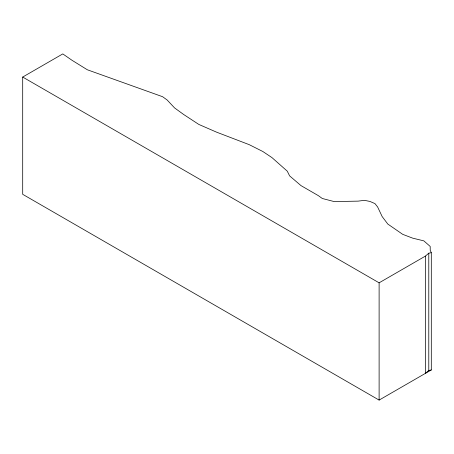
<?xml version="1.0" encoding="UTF-8"?>
<svg xmlns="http://www.w3.org/2000/svg" width="454" height="454" viewBox="0 0 454 454"><rect width="100%" height="100%" fill="white"/><g stroke="black" fill="none" stroke-linecap="round" stroke-linejoin="round"><path stroke-width="0.68" d="M22.7 77.055L379.113 282.825L425.392 256.107L428.786 253.196L431.3 252.696L431.3 369.965L379.113 400.093L22.7 194.318L22.7 77.055L62.788 53.907L72.01 60.28L87.333 69.774L162.594 96.708L167.14 99.993L174.58 107.921L183.677 114.504L198.824 124.43L216.547 132.148L249.223 144.661L262.849 151.517L271.957 157.6L287.28 171.175L289.607 175.868L301.002 185.618L318.373 195.657L322.278 198.483L334.178 201.582L358.121 201.133L364.426 200.339L369.965 201.44L374.936 203.585L377.632 206.979L382.154 216.552L387.801 224.049L402.704 234.338L412.709 238.157L423.837 240.864L430.188 246.426L430.227 250.336L431.3 252.696M431.3 369.965L428.786 370.458L425.392 373.375L425.392 256.107M428.786 253.196L428.786 370.458M379.113 282.825L379.113 400.093"/></g></svg>
